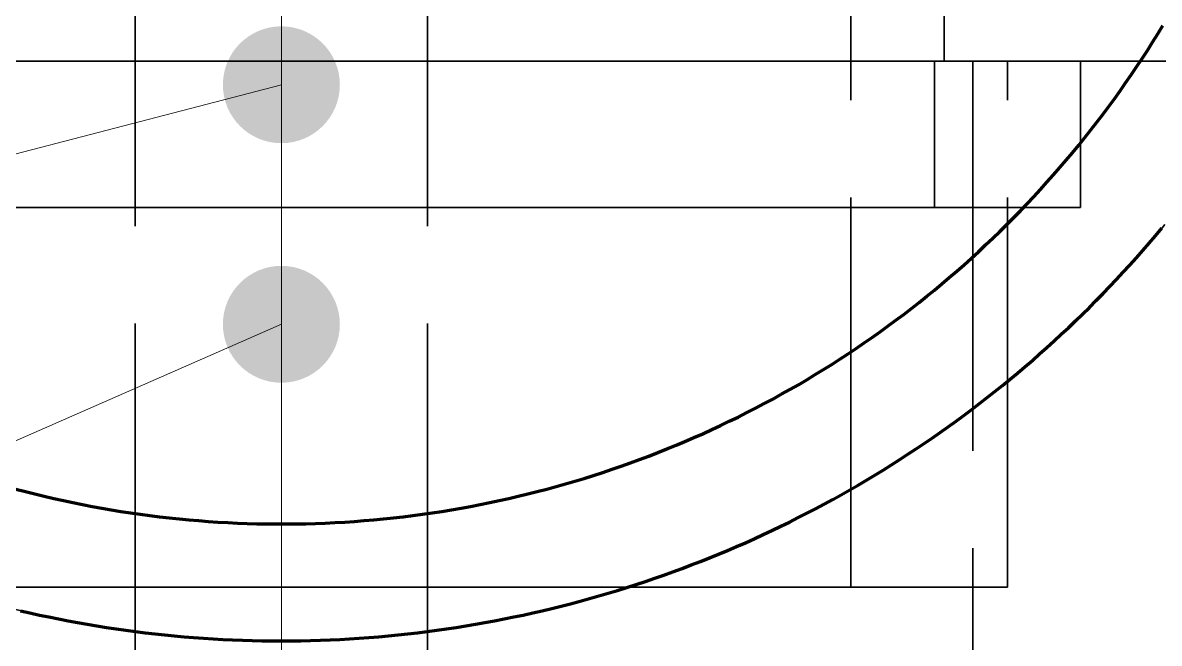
# Model space of a CAD drawing. Header units: millimetres. Extents: x 0 to 2208, y 0 to 420.
# Drawn here: x 804.01 to 815.67, y 337.39 to 343.76 of the extents above; entities that cross this region are included whole.
import ezdxf

# ---------------------------------------------------------------- set-up
doc = ezdxf.new("R2010")
doc.units = ezdxf.units.MM
doc.linetypes.add('IRAM-E-TRAZOS', pattern=[5, 4, -1])
doc.linetypes.add('IRAM-F-TRAZO-PUNTO', pattern=[20, 15, -2, 1, -2])
for name, color, linetype, lineweight in [('01-VISIBLE', 7, 'CONTINUOUS', 70), ('02-OCULTA', 4, 'IRAM-E-TRAZOS', 35), ('03-EJE', 1, 'IRAM-F-TRAZO-PUNTO', 18), ('08-FINA', 5, 'CONTINUOUS', 18)]:
    doc.layers.add(name, color=color, linetype=linetype, lineweight=lineweight)

msp = doc.modelspace()

# ---------------------------------------------------------------- hatches: boundary and pattern name
at = {"layer": '08-FINA'}
h = msp.add_hatch(color=7, dxfattribs=at)
h.dxf.hatch_style = 1
edge = h.paths.add_edge_path()
edge.add_arc((806.667, 343.123), 0.6, 0, 360)
h = msp.add_hatch(color=7, dxfattribs=at)
h.dxf.hatch_style = 1
edge = h.paths.add_edge_path()
edge.add_arc((806.667, 340.664), 0.6, 0, 360)

# ---------------------------------------------------------------- linework, layer by layer
at = {"layer": '01-VISIBLE'}
for points in [[(803.944, 338.971), (804.041, 338.946), (804.138, 338.922), (804.235, 338.898), (804.333, 338.876), (804.431, 338.854), (804.529, 338.833), (804.627, 338.813), (804.725, 338.794), (804.824, 338.776), (804.922, 338.759), (805.021, 338.743), (805.12, 338.728), (805.219, 338.714), (805.319, 338.701), (805.418, 338.688), (805.517, 338.677), (805.617, 338.667), (805.717, 338.657), (805.816, 338.648), (805.916, 338.641), (806.016, 338.634), (806.116, 338.629), (806.216, 338.624), (806.316, 338.62), (806.416, 338.617), (806.516, 338.615), (806.617, 338.614), (806.717, 338.614), (806.817, 338.615), (806.917, 338.617), (807.017, 338.62), (807.117, 338.624), (807.217, 338.629), (807.317, 338.634), (807.417, 338.641), (807.517, 338.648), (807.617, 338.657), (807.716, 338.667), (807.816, 338.677), (807.915, 338.688), (808.015, 338.701), (808.114, 338.714), (808.213, 338.728), (808.312, 338.743), (808.411, 338.759), (808.51, 338.776), (808.608, 338.794), (808.706, 338.813), (808.805, 338.833), (808.903, 338.854), (809, 338.876), (809.098, 338.898), (809.195, 338.922), (809.292, 338.946), (809.389, 338.971), (809.486, 338.998), (809.582, 339.025), (809.678, 339.053), (809.774, 339.082), (809.87, 339.112), (809.965, 339.143), (810.06, 339.175), (810.154, 339.207), (810.249, 339.241), (810.343, 339.275), (810.437, 339.311), (810.53, 339.347), (810.623, 339.384), (810.716, 339.422), (810.808, 339.461), (810.9, 339.501), (810.991, 339.541), (811.082, 339.583), (811.173, 339.625), (811.263, 339.668), (811.353, 339.712), (811.443, 339.757), (811.532, 339.803), (811.621, 339.85), (811.709, 339.897), (811.796, 339.945), (811.884, 339.994), (811.971, 340.044), (812.057, 340.095), (812.143, 340.147), (812.228, 340.199), (812.313, 340.252), (812.397, 340.306), (812.481, 340.361), (812.564, 340.417), (812.647, 340.473), (812.729, 340.53), (812.811, 340.588), (812.892, 340.647), (812.973, 340.706), (813.053, 340.766), (813.132, 340.827), (813.211, 340.889), (813.289, 340.952), (813.367, 341.015), (813.444, 341.079), (813.52, 341.144), (813.596, 341.209), (813.671, 341.275), (813.746, 341.342), (813.82, 341.409), (813.893, 341.478), (813.966, 341.547), (814.038, 341.616), (814.109, 341.687), (814.18, 341.757), (814.25, 341.829), (814.319, 341.901), (814.387, 341.974), (814.455, 342.048), (814.522, 342.122), (814.589, 342.197), (814.655, 342.273), (814.72, 342.349), (814.784, 342.425), (814.848, 342.503), (814.911, 342.581), (814.973, 342.659), (815.034, 342.738), (815.095, 342.818), (815.154, 342.898), (815.214, 342.979), (815.272, 343.061), (815.329, 343.143), (815.386, 343.225), (815.442, 343.308), (815.497, 343.392), (815.552, 343.476), (815.605, 343.56), (815.658, 343.645), (815.71, 343.731)], [(806.667, 337.414), (806.767, 337.415), (806.867, 337.416), (806.967, 337.418), (807.067, 337.421), (807.167, 337.425), (807.267, 337.429), (807.367, 337.435), (807.466, 337.441), (807.566, 337.449), (807.666, 337.457), (807.765, 337.466), (807.865, 337.475), (807.964, 337.486), (808.064, 337.498), (808.163, 337.51), (808.262, 337.523), (808.361, 337.537), (808.46, 337.552), (808.559, 337.568), (808.658, 337.584), (808.756, 337.601), (808.855, 337.62), (808.953, 337.639), (809.051, 337.659), (809.149, 337.679), (809.246, 337.701), (809.344, 337.723), (809.441, 337.746), (809.538, 337.77), (809.635, 337.795), (809.732, 337.821), (809.828, 337.848), (809.925, 337.875), (810.021, 337.903), (810.116, 337.932), (810.212, 337.962), (810.307, 337.992), (810.402, 338.024), (810.497, 338.056), (810.591, 338.089), (810.685, 338.123), (810.779, 338.157), (810.873, 338.193), (810.966, 338.229), (811.059, 338.266), (811.152, 338.304), (811.244, 338.342), (811.336, 338.382), (811.428, 338.422), (811.519, 338.463), (811.61, 338.505), (811.7, 338.547), (811.791, 338.59), (811.88, 338.634), (811.97, 338.679), (812.059, 338.725), (812.148, 338.771), (812.236, 338.818), (812.324, 338.866), (812.411, 338.914), (812.498, 338.963), (812.585, 339.013), (812.671, 339.064), (812.757, 339.116), (812.842, 339.168), (812.927, 339.221), (813.012, 339.275), (813.096, 339.329), (813.179, 339.384), (813.262, 339.44), (813.345, 339.496), (813.427, 339.553), (813.508, 339.611), (813.589, 339.67), (813.67, 339.729), (813.75, 339.789), (813.83, 339.85), (813.909, 339.911), (813.987, 339.973), (814.065, 340.036), (814.143, 340.099), (814.219, 340.163), (814.296, 340.228), (814.372, 340.293), (814.447, 340.359), (814.522, 340.426), (814.596, 340.493), (814.669, 340.561), (814.742, 340.629), (814.814, 340.698), (814.886, 340.768), (814.957, 340.838), (815.028, 340.909), (815.098, 340.98), (815.167, 341.052), (815.236, 341.125), (815.304, 341.198), (815.372, 341.272), (815.439, 341.347), (815.505, 341.422), (815.571, 341.497), (815.635, 341.573), (815.7, 341.65)], [(803.989, 337.723), (804.087, 337.701), (804.185, 337.679), (804.282, 337.659), (804.38, 337.639), (804.479, 337.62), (804.577, 337.601), (804.676, 337.584), (804.774, 337.568), (804.873, 337.552), (804.972, 337.537), (805.071, 337.523), (805.17, 337.51), (805.269, 337.498), (805.369, 337.486), (805.468, 337.475), (805.568, 337.466), (805.668, 337.457), (805.767, 337.449), (805.867, 337.441), (805.967, 337.435), (806.067, 337.429), (806.167, 337.425), (806.267, 337.421), (806.367, 337.418), (806.467, 337.416), (806.567, 337.415), (806.667, 337.414)]]:
    msp.add_lwpolyline(points, dxfattribs=at)
at = {"layer": '02-OCULTA'}
for points in [[(805.167, 336.673), (805.167, 352.023)], [(808.167, 336.673), (808.167, 352.023)], [(812.511, 343.364), (812.511, 345.414)], [(813.467, 343.364), (813.467, 345.414)], [(814.117, 343.364), (813.864, 343.364), (813.612, 343.364), (813.359, 343.364), (813.106, 343.364), (812.854, 343.364), (812.601, 343.364), (812.349, 343.364), (812.096, 343.364), (811.844, 343.364), (811.591, 343.364), (811.339, 343.364), (811.086, 343.364), (810.834, 343.364), (810.581, 343.364), (810.329, 343.364), (810.076, 343.364), (809.823, 343.364), (809.571, 343.364), (809.318, 343.364), (809.066, 343.364), (808.813, 343.364), (808.561, 343.364), (808.308, 343.364), (808.056, 343.364), (807.803, 343.364), (807.551, 343.364), (807.298, 343.364), (807.045, 343.364), (806.793, 343.364), (806.54, 343.364), (806.288, 343.364), (806.035, 343.364), (805.783, 343.364), (805.53, 343.364), (805.278, 343.364), (805.025, 343.364), (804.773, 343.364), (804.52, 343.364), (804.268, 343.364), (804.015, 343.364), (803.762, 343.364)], [(803.762, 343.364), (804.015, 343.364), (804.268, 343.364), (804.52, 343.364), (804.773, 343.364), (805.025, 343.364), (805.278, 343.364), (805.53, 343.364), (805.783, 343.364), (806.035, 343.364), (806.288, 343.364), (806.54, 343.364), (806.793, 343.364), (807.045, 343.364), (807.298, 343.364), (807.551, 343.364), (807.803, 343.364), (808.056, 343.364), (808.308, 343.364), (808.561, 343.364), (808.813, 343.364), (809.066, 343.364), (809.318, 343.364), (809.571, 343.364), (809.823, 343.364), (810.076, 343.364), (810.329, 343.364), (810.581, 343.364), (810.834, 343.364), (811.086, 343.364), (811.339, 343.364), (811.591, 343.364), (811.844, 343.364), (812.096, 343.364), (812.349, 343.364), (812.601, 343.364), (812.854, 343.364), (813.106, 343.364), (813.359, 343.364), (813.612, 343.364), (813.864, 343.364), (814.117, 343.364)], [(814.867, 343.364), (814.614, 343.364), (814.362, 343.364), (814.11, 343.364), (813.857, 343.364), (813.605, 343.364), (813.353, 343.364), (813.101, 343.364), (812.848, 343.364), (812.596, 343.364), (812.344, 343.364), (812.091, 343.364), (811.839, 343.364), (811.587, 343.364), (811.334, 343.364), (811.082, 343.364), (810.83, 343.364), (810.577, 343.364), (810.325, 343.364), (810.073, 343.364), (809.821, 343.364), (809.568, 343.364), (809.316, 343.364), (809.064, 343.364), (808.811, 343.364), (808.559, 343.364), (808.307, 343.364), (808.054, 343.364), (807.802, 343.364), (807.55, 343.364), (807.297, 343.364), (807.045, 343.364), (806.793, 343.364), (806.541, 343.364), (806.288, 343.364), (806.036, 343.364), (805.784, 343.364), (805.531, 343.364), (805.279, 343.364), (805.027, 343.364), (804.774, 343.364), (804.522, 343.364), (804.27, 343.364), (804.017, 343.364), (803.765, 343.364)], [(803.765, 343.364), (804.017, 343.364), (804.27, 343.364), (804.522, 343.364), (804.774, 343.364), (805.027, 343.364), (805.279, 343.364), (805.531, 343.364), (805.784, 343.364), (806.036, 343.364), (806.288, 343.364), (806.541, 343.364), (806.793, 343.364), (807.045, 343.364), (807.297, 343.364), (807.55, 343.364), (807.802, 343.364), (808.054, 343.364), (808.307, 343.364), (808.559, 343.364), (808.811, 343.364), (809.064, 343.364), (809.316, 343.364), (809.568, 343.364), (809.821, 343.364), (810.073, 343.364), (810.325, 343.364), (810.577, 343.364), (810.83, 343.364), (811.082, 343.364), (811.334, 343.364), (811.587, 343.364), (811.839, 343.364), (812.091, 343.364), (812.344, 343.364), (812.596, 343.364), (812.848, 343.364), (813.101, 343.364), (813.353, 343.364), (813.605, 343.364), (813.857, 343.364), (814.11, 343.364), (814.362, 343.364), (814.614, 343.364), (814.867, 343.364)], [(812.511, 343.364), (812.257, 343.364), (812.002, 343.364), (811.748, 343.364), (811.494, 343.364), (811.24, 343.364), (810.986, 343.364), (810.732, 343.364), (810.478, 343.364), (810.224, 343.364), (809.97, 343.364), (809.716, 343.364), (809.462, 343.364), (809.208, 343.364), (808.953, 343.364), (808.699, 343.364), (808.445, 343.364), (808.191, 343.364), (807.937, 343.364), (807.683, 343.364), (807.429, 343.364), (807.175, 343.364), (806.921, 343.364), (806.667, 343.364), (806.413, 343.364), (806.158, 343.364), (805.904, 343.364), (805.65, 343.364), (805.396, 343.364), (805.142, 343.364), (804.888, 343.364), (804.634, 343.364), (804.38, 343.364), (804.126, 343.364), (803.872, 343.364)], [(803.872, 343.364), (804.126, 343.364), (804.38, 343.364), (804.634, 343.364), (804.888, 343.364), (805.142, 343.364), (805.396, 343.364), (805.65, 343.364), (805.904, 343.364), (806.158, 343.364), (806.413, 343.364), (806.667, 343.364), (806.921, 343.364), (807.175, 343.364), (807.429, 343.364), (807.683, 343.364), (807.937, 343.364), (808.191, 343.364), (808.445, 343.364), (808.699, 343.364), (808.953, 343.364), (809.208, 343.364), (809.462, 343.364), (809.716, 343.364), (809.97, 343.364), (810.224, 343.364), (810.478, 343.364), (810.732, 343.364), (810.986, 343.364), (811.24, 343.364), (811.494, 343.364), (811.748, 343.364), (812.002, 343.364), (812.257, 343.364), (812.511, 343.364)], [(812.511, 343.364), (812.257, 343.364), (812.002, 343.364), (811.748, 343.364), (811.494, 343.364), (811.24, 343.364), (810.986, 343.364), (810.732, 343.364), (810.478, 343.364), (810.224, 343.364), (809.97, 343.364), (809.716, 343.364), (809.462, 343.364), (809.208, 343.364), (808.953, 343.364), (808.699, 343.364), (808.445, 343.364), (808.191, 343.364), (807.937, 343.364), (807.683, 343.364), (807.429, 343.364), (807.175, 343.364), (806.921, 343.364), (806.667, 343.364), (806.413, 343.364), (806.158, 343.364), (805.904, 343.364), (805.65, 343.364), (805.396, 343.364), (805.142, 343.364), (804.888, 343.364), (804.634, 343.364), (804.38, 343.364), (804.126, 343.364), (803.872, 343.364)], [(803.872, 343.364), (804.126, 343.364), (804.38, 343.364), (804.634, 343.364), (804.888, 343.364), (805.142, 343.364), (805.396, 343.364), (805.65, 343.364), (805.904, 343.364), (806.158, 343.364), (806.413, 343.364), (806.667, 343.364), (806.921, 343.364), (807.175, 343.364), (807.429, 343.364), (807.683, 343.364), (807.937, 343.364), (808.191, 343.364), (808.445, 343.364), (808.699, 343.364), (808.953, 343.364), (809.208, 343.364), (809.462, 343.364), (809.716, 343.364), (809.97, 343.364), (810.224, 343.364), (810.478, 343.364), (810.732, 343.364), (810.986, 343.364), (811.24, 343.364), (811.494, 343.364), (811.748, 343.364), (812.002, 343.364), (812.257, 343.364), (812.511, 343.364)], [(813.761, 343.364), (813.507, 343.364), (813.254, 343.364), (813.001, 343.364), (812.747, 343.364), (812.494, 343.364), (812.241, 343.364), (811.987, 343.364), (811.734, 343.364), (811.48, 343.364), (811.227, 343.364), (810.974, 343.364), (810.72, 343.364), (810.467, 343.364), (810.214, 343.364), (809.96, 343.364), (809.707, 343.364), (809.454, 343.364), (809.2, 343.364), (808.947, 343.364), (808.694, 343.364), (808.44, 343.364), (808.187, 343.364), (807.933, 343.364), (807.68, 343.364), (807.427, 343.364), (807.173, 343.364), (806.92, 343.364), (806.667, 343.364), (806.413, 343.364), (806.16, 343.364), (805.907, 343.364), (805.653, 343.364), (805.4, 343.364), (805.147, 343.364), (804.893, 343.364), (804.64, 343.364), (804.386, 343.364), (804.133, 343.364), (803.88, 343.364)], [(803.88, 343.364), (804.133, 343.364), (804.386, 343.364), (804.64, 343.364), (804.893, 343.364), (805.147, 343.364), (805.4, 343.364), (805.653, 343.364), (805.907, 343.364), (806.16, 343.364), (806.413, 343.364), (806.667, 343.364), (806.92, 343.364), (807.173, 343.364), (807.427, 343.364), (807.68, 343.364), (807.933, 343.364), (808.187, 343.364), (808.44, 343.364), (808.694, 343.364), (808.947, 343.364), (809.2, 343.364), (809.454, 343.364), (809.707, 343.364), (809.96, 343.364), (810.214, 343.364), (810.467, 343.364), (810.72, 343.364), (810.974, 343.364), (811.227, 343.364), (811.48, 343.364), (811.734, 343.364), (811.987, 343.364), (812.241, 343.364), (812.494, 343.364), (812.747, 343.364), (813.001, 343.364), (813.254, 343.364), (813.507, 343.364), (813.761, 343.364)], [(813.467, 343.364), (813.215, 343.364), (812.963, 343.364), (812.711, 343.364), (812.459, 343.364), (812.207, 343.364), (811.956, 343.364), (811.704, 343.364), (811.452, 343.364), (811.2, 343.364), (810.948, 343.364), (810.696, 343.364), (810.444, 343.364), (810.193, 343.364), (809.941, 343.364), (809.689, 343.364), (809.437, 343.364), (809.185, 343.364), (808.933, 343.364), (808.681, 343.364), (808.43, 343.364), (808.178, 343.364), (807.926, 343.364), (807.674, 343.364), (807.422, 343.364), (807.17, 343.364), (806.919, 343.364), (806.667, 343.364), (806.415, 343.364), (806.163, 343.364), (805.911, 343.364), (805.659, 343.364), (805.407, 343.364), (805.156, 343.364), (804.904, 343.364), (804.652, 343.364), (804.4, 343.364), (804.148, 343.364), (803.896, 343.364)], [(803.896, 343.364), (804.148, 343.364), (804.4, 343.364), (804.652, 343.364), (804.904, 343.364), (805.156, 343.364), (805.407, 343.364), (805.659, 343.364), (805.911, 343.364), (806.163, 343.364), (806.415, 343.364), (806.667, 343.364), (806.919, 343.364), (807.17, 343.364), (807.422, 343.364), (807.674, 343.364), (807.926, 343.364), (808.178, 343.364), (808.43, 343.364), (808.681, 343.364), (808.933, 343.364), (809.185, 343.364), (809.437, 343.364), (809.689, 343.364), (809.941, 343.364), (810.193, 343.364), (810.444, 343.364), (810.696, 343.364), (810.948, 343.364), (811.2, 343.364), (811.452, 343.364), (811.704, 343.364), (811.956, 343.364), (812.207, 343.364), (812.459, 343.364), (812.711, 343.364), (812.963, 343.364), (813.215, 343.364), (813.467, 343.364)], [(815.917, 343.364), (815.667, 343.364), (815.417, 343.364), (815.167, 343.364), (814.917, 343.364), (814.667, 343.364), (814.417, 343.364), (814.167, 343.364), (813.917, 343.364), (813.667, 343.364), (813.417, 343.364), (813.167, 343.364), (812.917, 343.364), (812.667, 343.364), (812.417, 343.364), (812.167, 343.364), (811.917, 343.364), (811.667, 343.364), (811.417, 343.364), (811.167, 343.364), (810.917, 343.364), (810.667, 343.364), (810.417, 343.364), (810.167, 343.364), (809.917, 343.364), (809.667, 343.364), (809.417, 343.364), (809.167, 343.364), (808.917, 343.364), (808.667, 343.364), (808.417, 343.364), (808.167, 343.364), (807.917, 343.364), (807.667, 343.364), (807.417, 343.364), (807.167, 343.364), (806.917, 343.364), (806.667, 343.364), (806.417, 343.364), (806.167, 343.364), (805.917, 343.364), (805.667, 343.364), (805.417, 343.364), (805.167, 343.364), (804.917, 343.364), (804.667, 343.364), (804.417, 343.364), (804.167, 343.364), (803.917, 343.364)], [(803.917, 343.364), (804.167, 343.364), (804.417, 343.364), (804.667, 343.364), (804.917, 343.364), (805.167, 343.364), (805.417, 343.364), (805.667, 343.364), (805.917, 343.364), (806.167, 343.364), (806.417, 343.364), (806.667, 343.364), (806.917, 343.364), (807.167, 343.364), (807.417, 343.364), (807.667, 343.364), (807.917, 343.364), (808.167, 343.364), (808.417, 343.364), (808.667, 343.364), (808.917, 343.364), (809.167, 343.364), (809.417, 343.364), (809.667, 343.364), (809.917, 343.364), (810.167, 343.364), (810.417, 343.364), (810.667, 343.364), (810.917, 343.364), (811.167, 343.364), (811.417, 343.364), (811.667, 343.364), (811.917, 343.364), (812.167, 343.364), (812.417, 343.364), (812.667, 343.364), (812.917, 343.364), (813.167, 343.364), (813.417, 343.364), (813.667, 343.364), (813.917, 343.364), (814.167, 343.364), (814.417, 343.364), (814.667, 343.364), (814.917, 343.364), (815.167, 343.364), (815.417, 343.364), (815.667, 343.364), (815.917, 343.364)], [(813.367, 343.364), (813.114, 343.364), (812.861, 343.364), (812.608, 343.364), (812.355, 343.364), (812.103, 343.364), (811.85, 343.364), (811.597, 343.364), (811.344, 343.364), (811.091, 343.364), (810.838, 343.364), (810.586, 343.364), (810.333, 343.364), (810.08, 343.364), (809.827, 343.364), (809.574, 343.364), (809.321, 343.364), (809.069, 343.364), (808.816, 343.364), (808.563, 343.364), (808.31, 343.364), (808.057, 343.364), (807.804, 343.364), (807.552, 343.364), (807.299, 343.364), (807.046, 343.364), (806.793, 343.364), (806.54, 343.364), (806.287, 343.364), (806.035, 343.364), (805.782, 343.364), (805.529, 343.364), (805.276, 343.364), (805.023, 343.364), (804.77, 343.364), (804.518, 343.364), (804.265, 343.364), (804.012, 343.364)], [(804.012, 343.364), (804.265, 343.364), (804.518, 343.364), (804.77, 343.364), (805.023, 343.364), (805.276, 343.364), (805.529, 343.364), (805.782, 343.364), (806.035, 343.364), (806.287, 343.364), (806.54, 343.364), (806.793, 343.364), (807.046, 343.364), (807.299, 343.364), (807.552, 343.364), (807.804, 343.364), (808.057, 343.364), (808.31, 343.364), (808.563, 343.364), (808.816, 343.364), (809.069, 343.364), (809.321, 343.364), (809.574, 343.364), (809.827, 343.364), (810.08, 343.364), (810.333, 343.364), (810.586, 343.364), (810.838, 343.364), (811.091, 343.364), (811.344, 343.364), (811.597, 343.364), (811.85, 343.364), (812.103, 343.364), (812.355, 343.364), (812.608, 343.364), (812.861, 343.364), (813.114, 343.364), (813.367, 343.364)], [(812.511, 337.964), (812.511, 343.364)], [(813.367, 341.864), (813.367, 343.364)], [(813.761, 343.364), (813.761, 323.762)], [(814.117, 337.964), (814.117, 343.364)], [(814.867, 341.864), (814.867, 343.364)], [(814.867, 341.864), (814.614, 341.864), (814.362, 341.864), (814.11, 341.864), (813.857, 341.864), (813.605, 341.864), (813.353, 341.864), (813.101, 341.864), (812.848, 341.864), (812.596, 341.864), (812.344, 341.864), (812.091, 341.864), (811.839, 341.864), (811.587, 341.864), (811.334, 341.864), (811.082, 341.864), (810.83, 341.864), (810.577, 341.864), (810.325, 341.864), (810.073, 341.864), (809.821, 341.864), (809.568, 341.864), (809.316, 341.864), (809.064, 341.864), (808.811, 341.864), (808.559, 341.864), (808.307, 341.864), (808.054, 341.864), (807.802, 341.864), (807.55, 341.864), (807.297, 341.864), (807.045, 341.864), (806.793, 341.864), (806.541, 341.864), (806.288, 341.864), (806.036, 341.864), (805.784, 341.864), (805.531, 341.864), (805.279, 341.864), (805.027, 341.864), (804.774, 341.864), (804.522, 341.864), (804.27, 341.864), (804.017, 341.864), (803.765, 341.864)], [(803.765, 341.864), (804.017, 341.864), (804.27, 341.864), (804.522, 341.864), (804.774, 341.864), (805.027, 341.864), (805.279, 341.864), (805.531, 341.864), (805.784, 341.864), (806.036, 341.864), (806.288, 341.864), (806.541, 341.864), (806.793, 341.864), (807.045, 341.864), (807.297, 341.864), (807.55, 341.864), (807.802, 341.864), (808.054, 341.864), (808.307, 341.864), (808.559, 341.864), (808.811, 341.864), (809.064, 341.864), (809.316, 341.864), (809.568, 341.864), (809.821, 341.864), (810.073, 341.864), (810.325, 341.864), (810.577, 341.864), (810.83, 341.864), (811.082, 341.864), (811.334, 341.864), (811.587, 341.864), (811.839, 341.864), (812.091, 341.864), (812.344, 341.864), (812.596, 341.864), (812.848, 341.864), (813.101, 341.864), (813.353, 341.864), (813.605, 341.864), (813.857, 341.864), (814.11, 341.864), (814.362, 341.864), (814.614, 341.864), (814.867, 341.864)], [(813.367, 341.864), (813.114, 341.864), (812.861, 341.864), (812.608, 341.864), (812.355, 341.864), (812.103, 341.864), (811.85, 341.864), (811.597, 341.864), (811.344, 341.864), (811.091, 341.864), (810.838, 341.864), (810.586, 341.864), (810.333, 341.864), (810.08, 341.864), (809.827, 341.864), (809.574, 341.864), (809.321, 341.864), (809.069, 341.864), (808.816, 341.864), (808.563, 341.864), (808.31, 341.864), (808.057, 341.864), (807.804, 341.864), (807.552, 341.864), (807.299, 341.864), (807.046, 341.864), (806.793, 341.864), (806.54, 341.864), (806.287, 341.864), (806.035, 341.864), (805.782, 341.864), (805.529, 341.864), (805.276, 341.864), (805.023, 341.864), (804.77, 341.864), (804.518, 341.864), (804.265, 341.864), (804.012, 341.864)], [(804.012, 341.864), (804.265, 341.864), (804.518, 341.864), (804.77, 341.864), (805.023, 341.864), (805.276, 341.864), (805.529, 341.864), (805.782, 341.864), (806.035, 341.864), (806.287, 341.864), (806.54, 341.864), (806.793, 341.864), (807.046, 341.864), (807.299, 341.864), (807.552, 341.864), (807.804, 341.864), (808.057, 341.864), (808.31, 341.864), (808.563, 341.864), (808.816, 341.864), (809.069, 341.864), (809.321, 341.864), (809.574, 341.864), (809.827, 341.864), (810.08, 341.864), (810.333, 341.864), (810.586, 341.864), (810.838, 341.864), (811.091, 341.864), (811.344, 341.864), (811.597, 341.864), (811.85, 341.864), (812.103, 341.864), (812.355, 341.864), (812.608, 341.864), (812.861, 341.864), (813.114, 341.864), (813.367, 341.864)], [(803.941, 337.735), (804.038, 337.712), (804.136, 337.69), (804.233, 337.669), (804.331, 337.649), (804.43, 337.629), (804.528, 337.61), (804.626, 337.593), (804.725, 337.576), (804.824, 337.56), (804.922, 337.544), (805.021, 337.53), (805.121, 337.516), (805.22, 337.504), (805.319, 337.492), (805.419, 337.481), (805.518, 337.47), (805.618, 337.461), (805.717, 337.453), (805.817, 337.445), (805.917, 337.438), (806.017, 337.432), (806.117, 337.427), (806.217, 337.423), (806.317, 337.419), (806.417, 337.417), (806.517, 337.415), (806.617, 337.414), (806.717, 337.414), (806.817, 337.415), (806.917, 337.417), (807.017, 337.419), (807.117, 337.423), (807.217, 337.427), (807.317, 337.432), (807.416, 337.438), (807.516, 337.445), (807.616, 337.453), (807.716, 337.461), (807.815, 337.47), (807.915, 337.481), (808.014, 337.492), (808.114, 337.504), (808.213, 337.516), (808.312, 337.53), (808.411, 337.544), (808.51, 337.56), (808.608, 337.576), (808.707, 337.593), (808.805, 337.61), (808.904, 337.629), (809.002, 337.649), (809.1, 337.669), (809.198, 337.69), (809.295, 337.712), (809.393, 337.735), (809.49, 337.758), (809.587, 337.783), (809.684, 337.808), (809.78, 337.834), (809.877, 337.861), (809.973, 337.889), (810.069, 337.917), (810.164, 337.947), (810.26, 337.977), (810.355, 338.008), (810.45, 338.04), (810.544, 338.072), (810.638, 338.106), (810.732, 338.14), (810.826, 338.175), (810.919, 338.211), (811.013, 338.247), (811.105, 338.285), (811.198, 338.323), (811.29, 338.362), (811.382, 338.402), (811.473, 338.442), (811.564, 338.484), (811.655, 338.526), (811.745, 338.568), (811.836, 338.612), (811.925, 338.657), (812.014, 338.702), (812.103, 338.748), (812.192, 338.794), (812.28, 338.842), (812.368, 338.89), (812.455, 338.939), (812.542, 338.988), (812.628, 339.039), (812.714, 339.09), (812.8, 339.142), (812.885, 339.194), (812.969, 339.248), (813.054, 339.302), (813.137, 339.356), (813.221, 339.412), (813.303, 339.468), (813.386, 339.525), (813.468, 339.582), (813.549, 339.641), (813.63, 339.7), (813.71, 339.759), (813.79, 339.819), (813.869, 339.88), (813.948, 339.942), (814.026, 340.004), (814.104, 340.067), (814.181, 340.131), (814.258, 340.195), (814.334, 340.26), (814.409, 340.326), (814.484, 340.392), (814.559, 340.459), (814.632, 340.527), (814.706, 340.595), (814.778, 340.663), (814.85, 340.733), (814.922, 340.803), (814.993, 340.873), (815.063, 340.945), (815.133, 341.016), (815.202, 341.089), (815.27, 341.162), (815.338, 341.235), (815.405, 341.309), (815.472, 341.384), (815.538, 341.459), (815.603, 341.535), (815.668, 341.611), (815.732, 341.688)], [(814.117, 337.964), (813.864, 337.964), (813.612, 337.964), (813.359, 337.964), (813.106, 337.964), (812.854, 337.964), (812.601, 337.964), (812.349, 337.964), (812.096, 337.964), (811.844, 337.964), (811.591, 337.964), (811.339, 337.964), (811.086, 337.964), (810.834, 337.964), (810.581, 337.964), (810.329, 337.964), (810.076, 337.964), (809.823, 337.964), (809.571, 337.964), (809.318, 337.964), (809.066, 337.964), (808.813, 337.964), (808.561, 337.964), (808.308, 337.964), (808.056, 337.964), (807.803, 337.964), (807.551, 337.964), (807.298, 337.964), (807.045, 337.964), (806.793, 337.964), (806.54, 337.964), (806.288, 337.964), (806.035, 337.964), (805.783, 337.964), (805.53, 337.964), (805.278, 337.964), (805.025, 337.964), (804.773, 337.964), (804.52, 337.964), (804.268, 337.964), (804.015, 337.964), (803.762, 337.964)], [(803.762, 337.964), (804.015, 337.964), (804.268, 337.964), (804.52, 337.964), (804.773, 337.964), (805.025, 337.964), (805.278, 337.964), (805.53, 337.964), (805.783, 337.964), (806.035, 337.964), (806.288, 337.964), (806.54, 337.964), (806.793, 337.964), (807.045, 337.964), (807.298, 337.964), (807.551, 337.964), (807.803, 337.964), (808.056, 337.964), (808.308, 337.964), (808.561, 337.964), (808.813, 337.964), (809.066, 337.964), (809.318, 337.964), (809.571, 337.964), (809.823, 337.964), (810.076, 337.964), (810.329, 337.964), (810.581, 337.964), (810.834, 337.964), (811.086, 337.964), (811.339, 337.964), (811.591, 337.964), (811.844, 337.964), (812.096, 337.964), (812.349, 337.964), (812.601, 337.964), (812.854, 337.964), (813.106, 337.964), (813.359, 337.964), (813.612, 337.964), (813.864, 337.964), (814.117, 337.964)], [(812.511, 337.964), (812.257, 337.964), (812.002, 337.964), (811.748, 337.964), (811.494, 337.964), (811.24, 337.964), (810.986, 337.964), (810.732, 337.964), (810.478, 337.964), (810.224, 337.964), (809.97, 337.964), (809.716, 337.964), (809.462, 337.964), (809.208, 337.964), (808.953, 337.964), (808.699, 337.964), (808.445, 337.964), (808.191, 337.964), (807.937, 337.964), (807.683, 337.964), (807.429, 337.964), (807.175, 337.964), (806.921, 337.964), (806.667, 337.964), (806.413, 337.964), (806.158, 337.964), (805.904, 337.964), (805.65, 337.964), (805.396, 337.964), (805.142, 337.964), (804.888, 337.964), (804.634, 337.964), (804.38, 337.964), (804.126, 337.964), (803.872, 337.964)], [(803.872, 337.964), (804.126, 337.964), (804.38, 337.964), (804.634, 337.964), (804.888, 337.964), (805.142, 337.964), (805.396, 337.964), (805.65, 337.964), (805.904, 337.964), (806.158, 337.964), (806.413, 337.964), (806.667, 337.964), (806.921, 337.964), (807.175, 337.964), (807.429, 337.964), (807.683, 337.964), (807.937, 337.964), (808.191, 337.964), (808.445, 337.964), (808.699, 337.964), (808.953, 337.964), (809.208, 337.964), (809.462, 337.964), (809.716, 337.964), (809.97, 337.964), (810.224, 337.964), (810.478, 337.964), (810.732, 337.964), (810.986, 337.964), (811.24, 337.964), (811.494, 337.964), (811.748, 337.964), (812.002, 337.964), (812.257, 337.964), (812.511, 337.964)]]:
    msp.add_lwpolyline(points, dxfattribs=at)
at = {"layer": '03-EJE'}
for points in [[(806.667, 318.719), (806.667, 367.469)], [(806.667, 335.914), (806.667, 362.414)]]:
    msp.add_lwpolyline(points, dxfattribs=at)
at = {"layer": '08-FINA'}
for p, q in [((776.705, 335.339), (806.667, 343.123)), ((776.497, 327.439), (806.667, 340.664))]:
    msp.add_line(p, q, dxfattribs=at)
msp.add_circle((816.667, 354.167), 36.833, dxfattribs=at)

doc.saveas('drawing.dxf')
